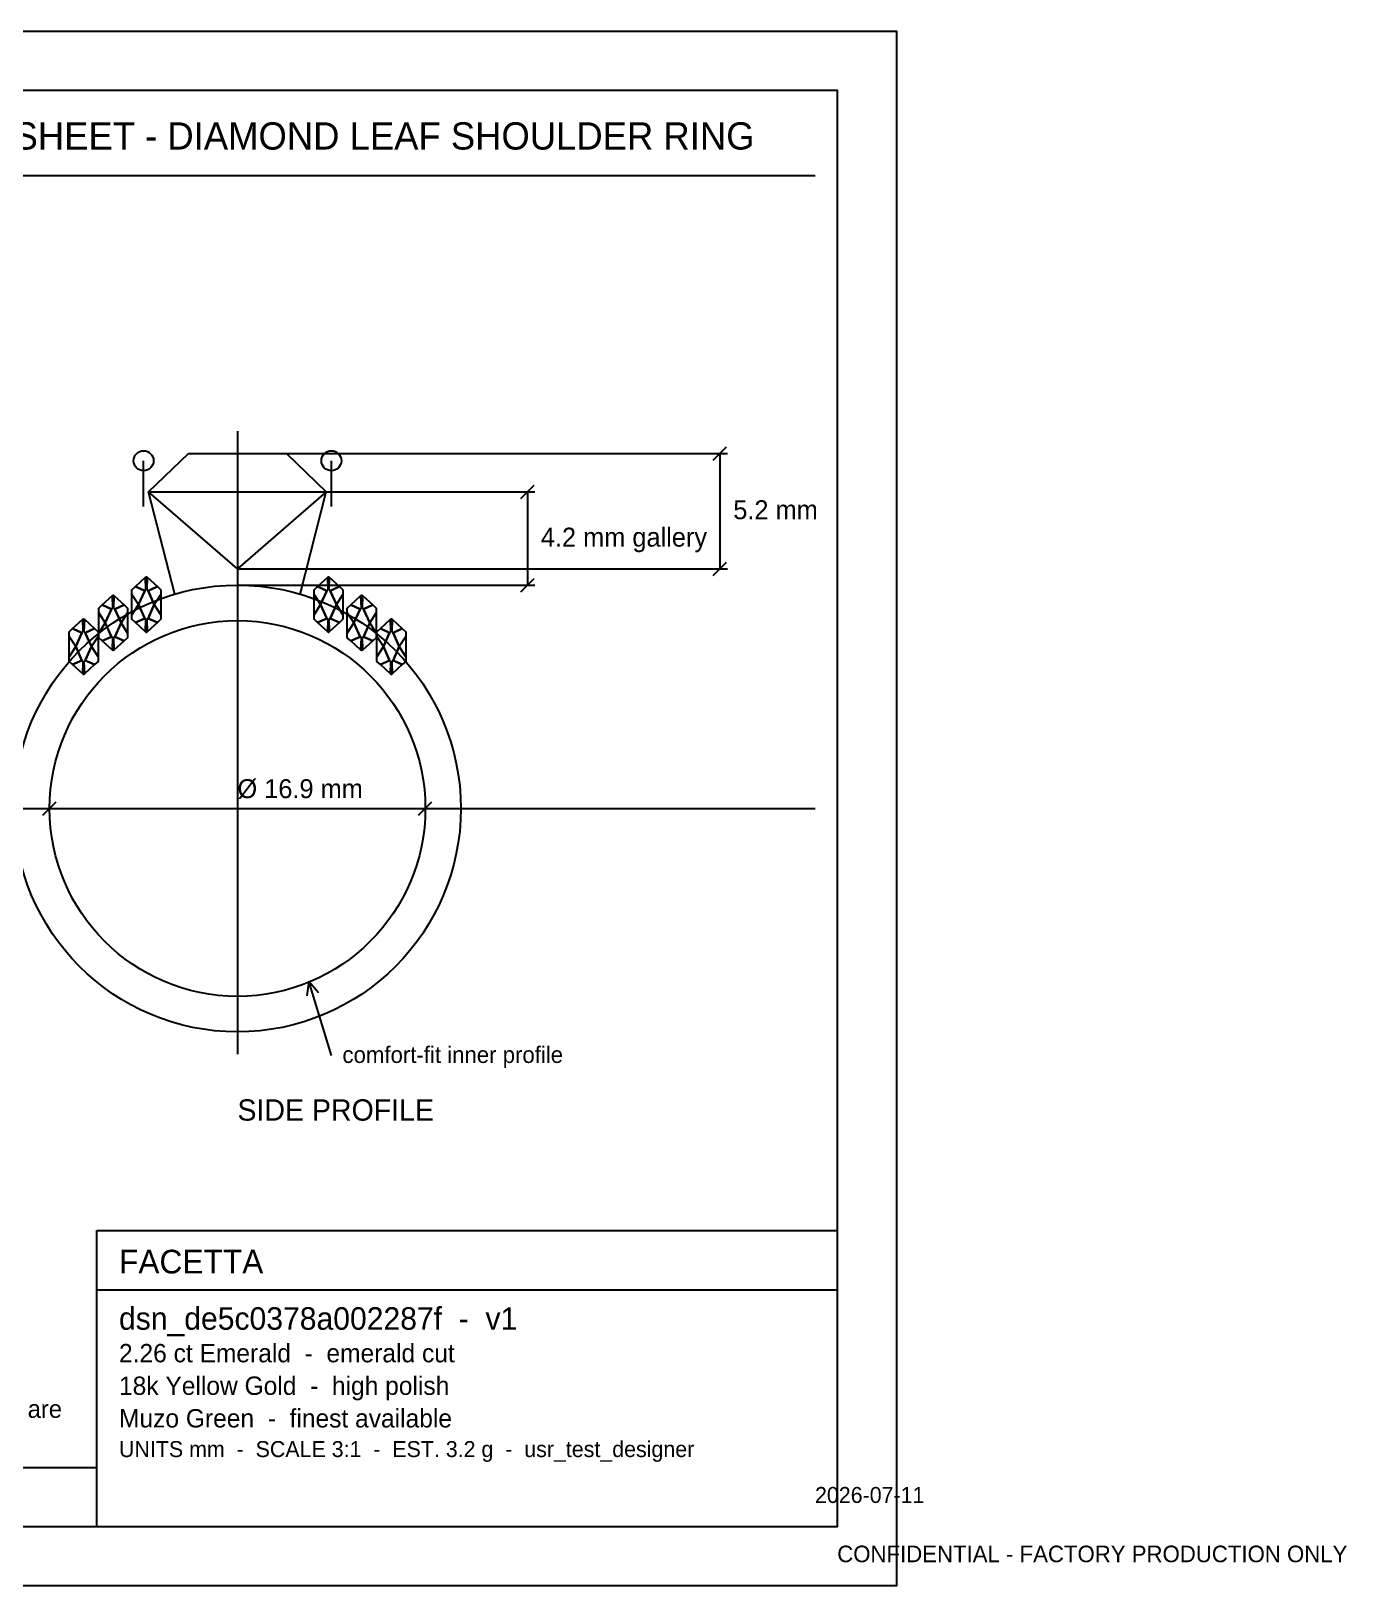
# Model space of a CAD drawing. Header units: millimetres. Extents: x 0 to 358, y 0 to 210.
# Drawn here: x 180.1 to 357.8, y 0 to 210 of the extents above; entities that cross this region are included whole.
import ezdxf

# ---------------------------------------------------------------- set-up
doc = ezdxf.new("R2010")
doc.units = ezdxf.units.MM

msp = doc.modelspace()

# ---------------------------------------------------------------- linework, layer by layer
at = {"layer": 'ANNOTATION'}
for p, q in [((208, 155.97), (208, 71.84)), ((214.6, 152.97), (274.16, 152.97)), ((220, 147.77), (248.16, 147.77)), ((208, 137.37), (274.16, 137.37)), ((208, 135.17), (248.16, 135.17)), ((11, 105), (286, 105))]:
    msp.add_line(p, q, dxfattribs=at)
at = {"layer": 'EDGES'}
for p, q in [((11, 190.5), (286, 190.5)), ((272.26, 152.07), (274.06, 153.87)), ((195.32, 145.77), (195.32, 151.97)), ((220.68, 145.77), (220.68, 151.97)), ((273.16, 152.97), (273.16, 137.37)), ((199.55, 133.97), (196, 147.77)), ((196, 147.77), (220, 147.77)), ((216.45, 133.97), (220, 147.77)), ((246.26, 146.87), (248.06, 148.67)), ((247.16, 147.77), (247.16, 135.17)), ((272.26, 136.47), (274.06, 138.27)), ((246.26, 134.27), (248.06, 136.07)), ((181.73, 104.1), (183.53, 105.9)), ((182.63, 105), (233.37, 105)), ((232.47, 104.1), (234.27, 105.9)), ((217.64, 81.66), (217.39, 79.68)), ((220.68, 71.63), (217.64, 81.66)), ((217.64, 81.66), (218.95, 80.15)), ((189, 40), (289, 40)), ((8, 16), (189, 16))]:
    msp.add_line(p, q, dxfattribs=at)
for points in [[(0, 210), (297, 210), (297, 0), (0, 0)], [(8, 202), (289, 202), (289, 8), (8, 8)], [(201.4, 152.97), (214.6, 152.97), (220, 147.77), (208, 137.37), (196, 147.77)], [(193.75, 134.53), (194.22, 134.97), (195.6, 136.24), (195.7, 136.29), (195.7, 136.29), (195.7, 136.29), (195.7, 136.29), (195.7, 136.29), (195.7, 136.29), (195.7, 136.29), (195.7, 136.29), (195.7, 136.29), (195.8, 136.24), (197.18, 134.97), (197.65, 134.53), (197.65, 130.55), (197.18, 130.12), (195.8, 128.85), (195.7, 128.8), (195.7, 128.79), (195.7, 128.79), (195.7, 128.79), (195.7, 128.79), (195.7, 128.79), (195.7, 128.79), (195.7, 128.79), (195.7, 128.8), (195.6, 128.85), (194.22, 130.12), (193.75, 130.55)], [(193.75, 134.53), (194.22, 134.97), (195.47, 134.41), (194.63, 132.54), (194.63, 132.54), (193.75, 133.92)], [(194.22, 134.97), (195.6, 136.24), (195.6, 136.24), (195.64, 134.58), (195.47, 134.41)], [(194.63, 132.54), (195.47, 134.41), (195.64, 134.58), (195.7, 134.61), (195.7, 134.61), (195.7, 134.61), (195.7, 134.61), (195.76, 134.58), (195.93, 134.41), (196.77, 132.54), (195.93, 130.67), (195.76, 130.51), (195.7, 130.48), (195.7, 130.48), (195.7, 130.48), (195.7, 130.48), (195.64, 130.51), (195.47, 130.67)], [(195.6, 136.24), (195.7, 136.29), (195.7, 134.61), (195.64, 134.58)], [(195.7, 136.29), (195.7, 136.29), (195.7, 136.29), (195.7, 136.29), (195.7, 136.29), (195.7, 136.29), (195.7, 136.29), (195.7, 134.61), (195.7, 134.61)], [(195.7, 134.61), (195.7, 136.29), (195.7, 136.29), (195.7, 134.61)], [(195.7, 134.61), (195.7, 136.29), (195.8, 136.24), (195.76, 134.58)], [(195.7, 136.29), (195.7, 136.29), (195.7, 134.61), (195.7, 134.61)], [(195.76, 134.58), (195.8, 136.24), (195.8, 136.24), (197.18, 134.97), (195.93, 134.41)], [(195.93, 134.41), (197.18, 134.97), (197.65, 134.53), (197.65, 133.92), (196.77, 132.54), (196.77, 132.54)], [(218.35, 134.53), (218.82, 134.97), (220.2, 136.24), (220.3, 136.29), (220.3, 136.29), (220.3, 136.29), (220.3, 136.29), (220.3, 136.29), (220.3, 136.29), (220.3, 136.29), (220.3, 136.29), (220.3, 136.29), (220.4, 136.24), (221.78, 134.97), (222.25, 134.53), (222.25, 130.55), (221.78, 130.12), (220.4, 128.85), (220.3, 128.8), (220.3, 128.79), (220.3, 128.79), (220.3, 128.79), (220.3, 128.79), (220.3, 128.79), (220.3, 128.79), (220.3, 128.79), (220.3, 128.8), (220.2, 128.85), (218.82, 130.12), (218.35, 130.55)], [(218.35, 134.53), (218.82, 134.97), (220.07, 134.41), (219.23, 132.54), (219.23, 132.54), (218.35, 133.92)], [(218.82, 134.97), (220.2, 136.24), (220.2, 136.24), (220.24, 134.58), (220.07, 134.41)], [(219.23, 132.54), (220.07, 134.41), (220.24, 134.58), (220.3, 134.61), (220.3, 134.61), (220.3, 134.61), (220.3, 134.61), (220.36, 134.58), (220.53, 134.41), (221.37, 132.54), (220.53, 130.67), (220.36, 130.51), (220.3, 130.48), (220.3, 130.48), (220.3, 130.48), (220.3, 130.48), (220.24, 130.51), (220.07, 130.67)], [(220.2, 136.24), (220.3, 136.29), (220.3, 134.61), (220.24, 134.58)], [(220.3, 136.29), (220.3, 136.29), (220.3, 136.29), (220.3, 136.29), (220.3, 136.29), (220.3, 136.29), (220.3, 136.29), (220.3, 134.61), (220.3, 134.61)], [(220.3, 134.61), (220.3, 136.29), (220.3, 136.29), (220.3, 134.61)], [(220.3, 134.61), (220.3, 136.29), (220.4, 136.24), (220.36, 134.58)], [(220.3, 136.29), (220.3, 136.29), (220.3, 134.61), (220.3, 134.61)], [(220.36, 134.58), (220.4, 136.24), (220.4, 136.24), (221.78, 134.97), (220.53, 134.41)], [(220.53, 134.41), (221.78, 134.97), (222.25, 134.53), (222.25, 133.92), (221.37, 132.54), (221.37, 132.54)], [(189.27, 132.06), (189.74, 132.49), (191.11, 133.76), (191.21, 133.81), (191.22, 133.82), (191.22, 133.82), (191.22, 133.82), (191.22, 133.82), (191.22, 133.82), (191.22, 133.82), (191.22, 133.82), (191.22, 133.81), (191.32, 133.76), (192.7, 132.49), (193.17, 132.06), (193.17, 128.07), (192.7, 127.64), (191.32, 126.37), (191.22, 126.32), (191.22, 126.32), (191.22, 126.32), (191.22, 126.32), (191.22, 126.32), (191.22, 126.32), (191.22, 126.32), (191.22, 126.32), (191.21, 126.32), (191.11, 126.37), (189.74, 127.64), (189.27, 128.07)], [(189.27, 132.06), (189.74, 132.49), (190.98, 131.93), (190.14, 130.07), (190.14, 130.07), (189.27, 131.44)], [(189.74, 132.49), (191.11, 133.76), (191.12, 133.76), (191.16, 132.1), (190.98, 131.93)], [(191.12, 133.76), (191.21, 133.81), (191.22, 132.13), (191.16, 132.1)], [(191.21, 133.81), (191.22, 133.81), (191.22, 132.13), (191.22, 132.13)], [(191.22, 133.81), (191.22, 133.82), (191.22, 133.82), (191.22, 133.82), (191.22, 133.82), (191.22, 133.82), (191.22, 133.81), (191.22, 132.13), (191.22, 132.13)], [(191.22, 132.13), (191.22, 133.81), (191.22, 133.81), (191.22, 132.13)], [(191.22, 132.13), (191.22, 133.81), (191.32, 133.76), (191.27, 132.1)], [(191.27, 132.1), (191.32, 133.76), (191.32, 133.76), (192.7, 132.49), (191.45, 131.93)], [(191.45, 131.93), (192.7, 132.49), (193.17, 132.06), (193.17, 131.44), (192.29, 130.07), (192.29, 130.07)], [(193.75, 133.92), (194.63, 132.54), (193.75, 131.16)], [(193.75, 131.16), (194.63, 132.54), (194.63, 132.54), (195.47, 130.67), (194.22, 130.12), (193.75, 130.55)], [(195.93, 130.67), (196.77, 132.54), (196.77, 132.54), (197.65, 131.16), (197.65, 130.55), (197.18, 130.12)], [(196.77, 132.54), (197.65, 133.92), (197.65, 131.16)], [(218.35, 133.92), (219.23, 132.54), (218.35, 131.16)], [(218.35, 131.16), (219.23, 132.54), (219.23, 132.54), (220.07, 130.67), (218.82, 130.12), (218.35, 130.55)], [(220.53, 130.67), (221.37, 132.54), (221.37, 132.54), (222.25, 131.16), (222.25, 130.55), (221.78, 130.12)], [(221.37, 132.54), (222.25, 133.92), (222.25, 131.16)], [(222.83, 132.06), (223.3, 132.49), (224.68, 133.76), (224.78, 133.81), (224.78, 133.82), (224.78, 133.82), (224.78, 133.82), (224.78, 133.82), (224.78, 133.82), (224.78, 133.82), (224.78, 133.82), (224.79, 133.81), (224.89, 133.76), (226.26, 132.49), (226.73, 132.06), (226.73, 128.07), (226.26, 127.64), (224.89, 126.37), (224.79, 126.32), (224.78, 126.32), (224.78, 126.32), (224.78, 126.32), (224.78, 126.32), (224.78, 126.32), (224.78, 126.32), (224.78, 126.32), (224.78, 126.32), (224.68, 126.37), (223.3, 127.64), (222.83, 128.07)], [(222.83, 132.06), (223.3, 132.49), (224.55, 131.93), (223.71, 130.07), (223.71, 130.07), (222.83, 131.44)], [(223.3, 132.49), (224.68, 133.76), (224.68, 133.76), (224.73, 132.1), (224.55, 131.93)], [(224.68, 133.76), (224.78, 133.81), (224.78, 132.13), (224.73, 132.1)], [(224.78, 133.81), (224.78, 133.82), (224.78, 133.82), (224.78, 133.82), (224.78, 133.82), (224.78, 133.82), (224.78, 133.81), (224.78, 132.13), (224.78, 132.13)], [(224.78, 132.13), (224.78, 133.81), (224.79, 133.81), (224.78, 132.13)], [(224.78, 132.13), (224.79, 133.81), (224.88, 133.76), (224.84, 132.1)], [(224.78, 133.81), (224.78, 133.81), (224.78, 132.13), (224.78, 132.13)], [(224.84, 132.1), (224.88, 133.76), (224.89, 133.76), (226.26, 132.49), (225.02, 131.93)], [(225.02, 131.93), (226.26, 132.49), (226.73, 132.06), (226.73, 131.44), (225.86, 130.07), (225.86, 130.07)], [(185.27, 128.86), (185.74, 129.29), (187.11, 130.56), (187.21, 130.61), (187.22, 130.61), (187.22, 130.61), (187.22, 130.61), (187.22, 130.61), (187.22, 130.61), (187.22, 130.61), (187.22, 130.61), (187.22, 130.61), (187.32, 130.56), (188.7, 129.29), (189.17, 128.86), (189.17, 124.87), (188.7, 124.44), (187.32, 123.17), (187.22, 123.12), (187.22, 123.11), (187.22, 123.11), (187.22, 123.11), (187.22, 123.11), (187.22, 123.11), (187.22, 123.11), (187.22, 123.11), (187.21, 123.12), (187.11, 123.17), (185.74, 124.44), (185.27, 124.87)], [(185.74, 129.29), (187.11, 130.56), (187.12, 130.56), (187.16, 128.9), (186.98, 128.73)], [(187.12, 130.56), (187.21, 130.61), (187.22, 128.93), (187.16, 128.9)], [(187.21, 130.61), (187.22, 130.61), (187.22, 128.93), (187.22, 128.93)], [(187.22, 130.61), (187.22, 130.61), (187.22, 130.61), (187.22, 130.61), (187.22, 130.61), (187.22, 130.61), (187.22, 130.61), (187.22, 128.93), (187.22, 128.93)], [(187.22, 128.93), (187.22, 130.61), (187.22, 130.61), (187.22, 128.93)], [(187.22, 128.93), (187.22, 130.61), (187.32, 130.56), (187.27, 128.9)], [(187.27, 128.9), (187.32, 130.56), (187.32, 130.56), (188.7, 129.29), (187.45, 128.73)], [(189.27, 131.44), (190.14, 130.07), (189.27, 128.69)], [(190.14, 130.07), (190.98, 131.93), (191.16, 132.1), (191.22, 132.13), (191.22, 132.13), (191.22, 132.13), (191.22, 132.13), (191.27, 132.1), (191.45, 131.93), (192.29, 130.07), (191.45, 128.2), (191.27, 128.03), (191.22, 128), (191.22, 128), (191.22, 128), (191.22, 128), (191.16, 128.03), (190.98, 128.2)], [(192.29, 130.07), (193.17, 131.44), (193.17, 128.69)], [(194.22, 130.12), (195.47, 130.67), (195.64, 130.51), (195.6, 128.85), (195.6, 128.85)], [(195.6, 128.85), (195.64, 130.51), (195.7, 130.48), (195.7, 128.8)], [(195.7, 130.48), (195.76, 130.51), (195.8, 128.85), (195.7, 128.8)], [(195.7, 130.48), (195.7, 130.48), (195.7, 128.8), (195.7, 128.79)], [(195.7, 128.79), (195.7, 130.48), (195.7, 130.48), (195.7, 128.79), (195.7, 128.79), (195.7, 128.79), (195.7, 128.79), (195.7, 128.79), (195.7, 128.79)], [(195.7, 128.8), (195.7, 130.48), (195.7, 130.48), (195.7, 128.79)], [(195.76, 130.51), (195.93, 130.67), (197.18, 130.12), (195.8, 128.85), (195.8, 128.85)], [(218.82, 130.12), (220.07, 130.67), (220.24, 130.51), (220.2, 128.85), (220.2, 128.85)], [(220.2, 128.85), (220.24, 130.51), (220.3, 130.48), (220.3, 128.8)], [(220.3, 130.48), (220.36, 130.51), (220.4, 128.85), (220.3, 128.8)], [(220.3, 130.48), (220.3, 130.48), (220.3, 128.8), (220.3, 128.79)], [(220.3, 128.79), (220.3, 130.48), (220.3, 130.48), (220.3, 128.79), (220.3, 128.79), (220.3, 128.79), (220.3, 128.79), (220.3, 128.79), (220.3, 128.79)], [(220.3, 128.8), (220.3, 130.48), (220.3, 130.48), (220.3, 128.79)], [(220.36, 130.51), (220.53, 130.67), (221.78, 130.12), (220.4, 128.85), (220.4, 128.85)], [(222.83, 131.44), (223.71, 130.07), (222.83, 128.69)], [(223.71, 130.07), (224.55, 131.93), (224.73, 132.1), (224.78, 132.13), (224.78, 132.13), (224.78, 132.13), (224.78, 132.13), (224.84, 132.1), (225.02, 131.93), (225.86, 130.07), (225.02, 128.2), (224.84, 128.03), (224.78, 128), (224.78, 128), (224.78, 128), (224.78, 128), (224.73, 128.03), (224.55, 128.2)], [(225.86, 130.07), (226.73, 131.44), (226.73, 128.69)], [(226.83, 128.86), (227.3, 129.29), (228.68, 130.56), (228.78, 130.61), (228.78, 130.61), (228.78, 130.61), (228.78, 130.61), (228.78, 130.61), (228.78, 130.61), (228.78, 130.61), (228.78, 130.61), (228.79, 130.61), (228.89, 130.56), (230.26, 129.29), (230.73, 128.86), (230.73, 124.87), (230.26, 124.44), (228.89, 123.17), (228.79, 123.12), (228.78, 123.11), (228.78, 123.11), (228.78, 123.11), (228.78, 123.11), (228.78, 123.11), (228.78, 123.11), (228.78, 123.11), (228.78, 123.12), (228.68, 123.17), (227.3, 124.44), (226.83, 124.87)], [(227.3, 129.29), (228.68, 130.56), (228.68, 130.56), (228.73, 128.9), (228.55, 128.73)], [(228.68, 130.56), (228.78, 130.61), (228.78, 128.93), (228.73, 128.9)], [(228.78, 130.61), (228.78, 130.61), (228.78, 130.61), (228.78, 130.61), (228.78, 130.61), (228.78, 130.61), (228.78, 130.61), (228.78, 128.93), (228.78, 128.93)], [(228.78, 128.93), (228.78, 130.61), (228.79, 130.61), (228.78, 128.93)], [(228.78, 128.93), (228.79, 130.61), (228.88, 130.56), (228.84, 128.9)], [(228.78, 130.61), (228.78, 130.61), (228.78, 128.93), (228.78, 128.93)], [(228.84, 128.9), (228.88, 130.56), (228.89, 130.56), (230.26, 129.29), (229.02, 128.73)], [(185.27, 128.86), (185.74, 129.29), (186.98, 128.73), (186.15, 126.86), (186.15, 126.86), (185.27, 128.24)], [(185.27, 128.24), (186.15, 126.86), (185.27, 125.49)], [(186.15, 126.86), (186.98, 128.73), (187.16, 128.9), (187.22, 128.93), (187.22, 128.93), (187.22, 128.93), (187.22, 128.93), (187.27, 128.9), (187.45, 128.73), (188.29, 126.86), (187.45, 125), (187.27, 124.83), (187.22, 124.8), (187.22, 124.8), (187.22, 124.8), (187.22, 124.8), (187.16, 124.83), (186.98, 125)], [(187.45, 128.73), (188.7, 129.29), (189.17, 128.86), (189.17, 128.24), (188.29, 126.86), (188.29, 126.86)], [(188.29, 126.86), (189.17, 128.24), (189.17, 125.49)], [(189.27, 128.69), (190.14, 130.07), (190.14, 130.07), (190.98, 128.2), (189.74, 127.64), (189.27, 128.07)], [(189.74, 127.64), (190.98, 128.2), (191.16, 128.03), (191.12, 126.37), (191.11, 126.37)], [(191.27, 128.03), (191.45, 128.2), (192.7, 127.64), (191.32, 126.37), (191.32, 126.37)], [(191.45, 128.2), (192.29, 130.07), (192.29, 130.07), (193.17, 128.69), (193.17, 128.07), (192.7, 127.64)], [(222.83, 128.69), (223.71, 130.07), (223.71, 130.07), (224.55, 128.2), (223.3, 127.64), (222.83, 128.07)], [(223.3, 127.64), (224.55, 128.2), (224.73, 128.03), (224.68, 126.37), (224.68, 126.37)], [(224.84, 128.03), (225.02, 128.2), (226.26, 127.64), (224.89, 126.37), (224.88, 126.37)], [(225.02, 128.2), (225.86, 130.07), (225.86, 130.07), (226.73, 128.69), (226.73, 128.07), (226.26, 127.64)], [(226.83, 128.86), (227.3, 129.29), (228.55, 128.73), (227.71, 126.86), (227.71, 126.86), (226.83, 128.24)], [(226.83, 128.24), (227.71, 126.86), (226.83, 125.49)], [(227.71, 126.86), (228.55, 128.73), (228.73, 128.9), (228.78, 128.93), (228.78, 128.93), (228.78, 128.93), (228.78, 128.93), (228.84, 128.9), (229.02, 128.73), (229.85, 126.86), (229.02, 125), (228.84, 124.83), (228.78, 124.8), (228.78, 124.8), (228.78, 124.8), (228.78, 124.8), (228.73, 124.83), (228.55, 125)], [(229.02, 128.73), (230.26, 129.29), (230.73, 128.86), (230.73, 128.24), (229.85, 126.86), (229.85, 126.86)], [(229.85, 126.86), (230.73, 128.24), (230.73, 125.49)], [(185.27, 125.49), (186.15, 126.86), (186.15, 126.86), (186.98, 125), (185.74, 124.44), (185.27, 124.87)], [(187.45, 125), (188.29, 126.86), (188.29, 126.86), (189.17, 125.49), (189.17, 124.87), (188.7, 124.44)], [(191.12, 126.37), (191.16, 128.03), (191.22, 128), (191.21, 126.32)], [(191.21, 126.32), (191.22, 128), (191.22, 128), (191.22, 126.32)], [(191.22, 128), (191.27, 128.03), (191.32, 126.37), (191.22, 126.32)], [(191.22, 128), (191.22, 128), (191.22, 126.32), (191.22, 126.32)], [(191.22, 126.32), (191.22, 128), (191.22, 128), (191.22, 126.32), (191.22, 126.32), (191.22, 126.32), (191.22, 126.32), (191.22, 126.32), (191.22, 126.32)], [(224.68, 126.37), (224.73, 128.03), (224.78, 128), (224.78, 126.32)], [(224.78, 128), (224.84, 128.03), (224.88, 126.37), (224.79, 126.32)], [(224.78, 128), (224.78, 128), (224.79, 126.32), (224.78, 126.32)], [(224.78, 126.32), (224.78, 128), (224.78, 128), (224.78, 126.32), (224.78, 126.32), (224.78, 126.32), (224.78, 126.32), (224.78, 126.32), (224.78, 126.32)], [(224.78, 126.32), (224.78, 128), (224.78, 128), (224.78, 126.32)], [(226.83, 125.49), (227.71, 126.86), (227.71, 126.86), (228.55, 125), (227.3, 124.44), (226.83, 124.87)], [(229.02, 125), (229.85, 126.86), (229.85, 126.86), (230.73, 125.49), (230.73, 124.87), (230.26, 124.44)], [(185.74, 124.44), (186.98, 125), (187.16, 124.83), (187.12, 123.17), (187.11, 123.17)], [(187.12, 123.17), (187.16, 124.83), (187.22, 124.8), (187.21, 123.12)], [(187.21, 123.12), (187.22, 124.8), (187.22, 124.8), (187.22, 123.12)], [(187.22, 124.8), (187.27, 124.83), (187.32, 123.17), (187.22, 123.12)], [(187.22, 124.8), (187.22, 124.8), (187.22, 123.12), (187.22, 123.12)], [(187.22, 123.12), (187.22, 124.8), (187.22, 124.8), (187.22, 123.12), (187.22, 123.11), (187.22, 123.11), (187.22, 123.11), (187.22, 123.11), (187.22, 123.11)], [(187.27, 124.83), (187.45, 125), (188.7, 124.44), (187.32, 123.17), (187.32, 123.17)], [(227.3, 124.44), (228.55, 125), (228.73, 124.83), (228.68, 123.17), (228.68, 123.17)], [(228.68, 123.17), (228.73, 124.83), (228.78, 124.8), (228.78, 123.12)], [(228.78, 124.8), (228.84, 124.83), (228.88, 123.17), (228.79, 123.12)], [(228.78, 124.8), (228.78, 124.8), (228.79, 123.12), (228.78, 123.12)], [(228.78, 123.12), (228.78, 124.8), (228.78, 124.8), (228.78, 123.12), (228.78, 123.11), (228.78, 123.11), (228.78, 123.11), (228.78, 123.11), (228.78, 123.11)], [(228.78, 123.12), (228.78, 124.8), (228.78, 124.8), (228.78, 123.12)], [(228.84, 124.83), (229.02, 125), (230.26, 124.44), (228.89, 123.17), (228.88, 123.17)], [(189, 48), (289, 48), (289, 8), (189, 8)]]:
    msp.add_lwpolyline(points, close=True, dxfattribs=at)
for centre, radius in [((195.32, 151.97), 1.35), ((220.68, 151.97), 1.35), ((208, 105), 30.17), ((208, 105), 25.37)]:
    msp.add_circle(centre, radius, dxfattribs=at)

# ---------------------------------------------------------------- texts
at = {"layer": 'TEXT'}
for s, height, p in [('TECHNICAL SHEET - DIAMOND LEAF SHOULDER RING', 3.68, (148.5, 194)), ('5.2 mm', 2.56, (274.96, 144.07)), ('4.2 mm gallery', 2.56, (248.97, 140.37)), ('%%c 16.9 mm', 2.56, (208, 106.4)), ('comfort-fit inner profile', 2.24, (222.18, 70.63)), ('SIDE PROFILE', 2.88, (208, 62.84)), ('FACETTA', 3.2, (192, 42.2)), ('dsn_de5c0378a002287f  -  v1', 3.04, (192, 34.6)), ('2.26 ct Emerald  -  emerald cut', 2.48, (192, 30.2)), ('18k Yellow Gold  -  high polish', 2.48, (192, 25.8)), ('TEST DESIGNER-CONFIRMED SPEC: emerald center and diamond-set leaf shoulders. Side-stone sizes and counts are', 2.4, (12, 22.7)), ('Muzo Green  -  finest available', 2.48, (192, 21.4)), ('UNITS mm  -  SCALE 3:1  -  EST. 3.2 g  -  usr_test_designer', 2.16, (192, 17.4)), ('2026-07-11', 2.16, (286, 11.2)), ('CONFIDENTIAL - FACTORY PRODUCTION ONLY', 2.24, (289, 3.2))]:
    msp.add_text(s, height=height, dxfattribs=at).set_placement(p)

doc.saveas('drawing.dxf')
